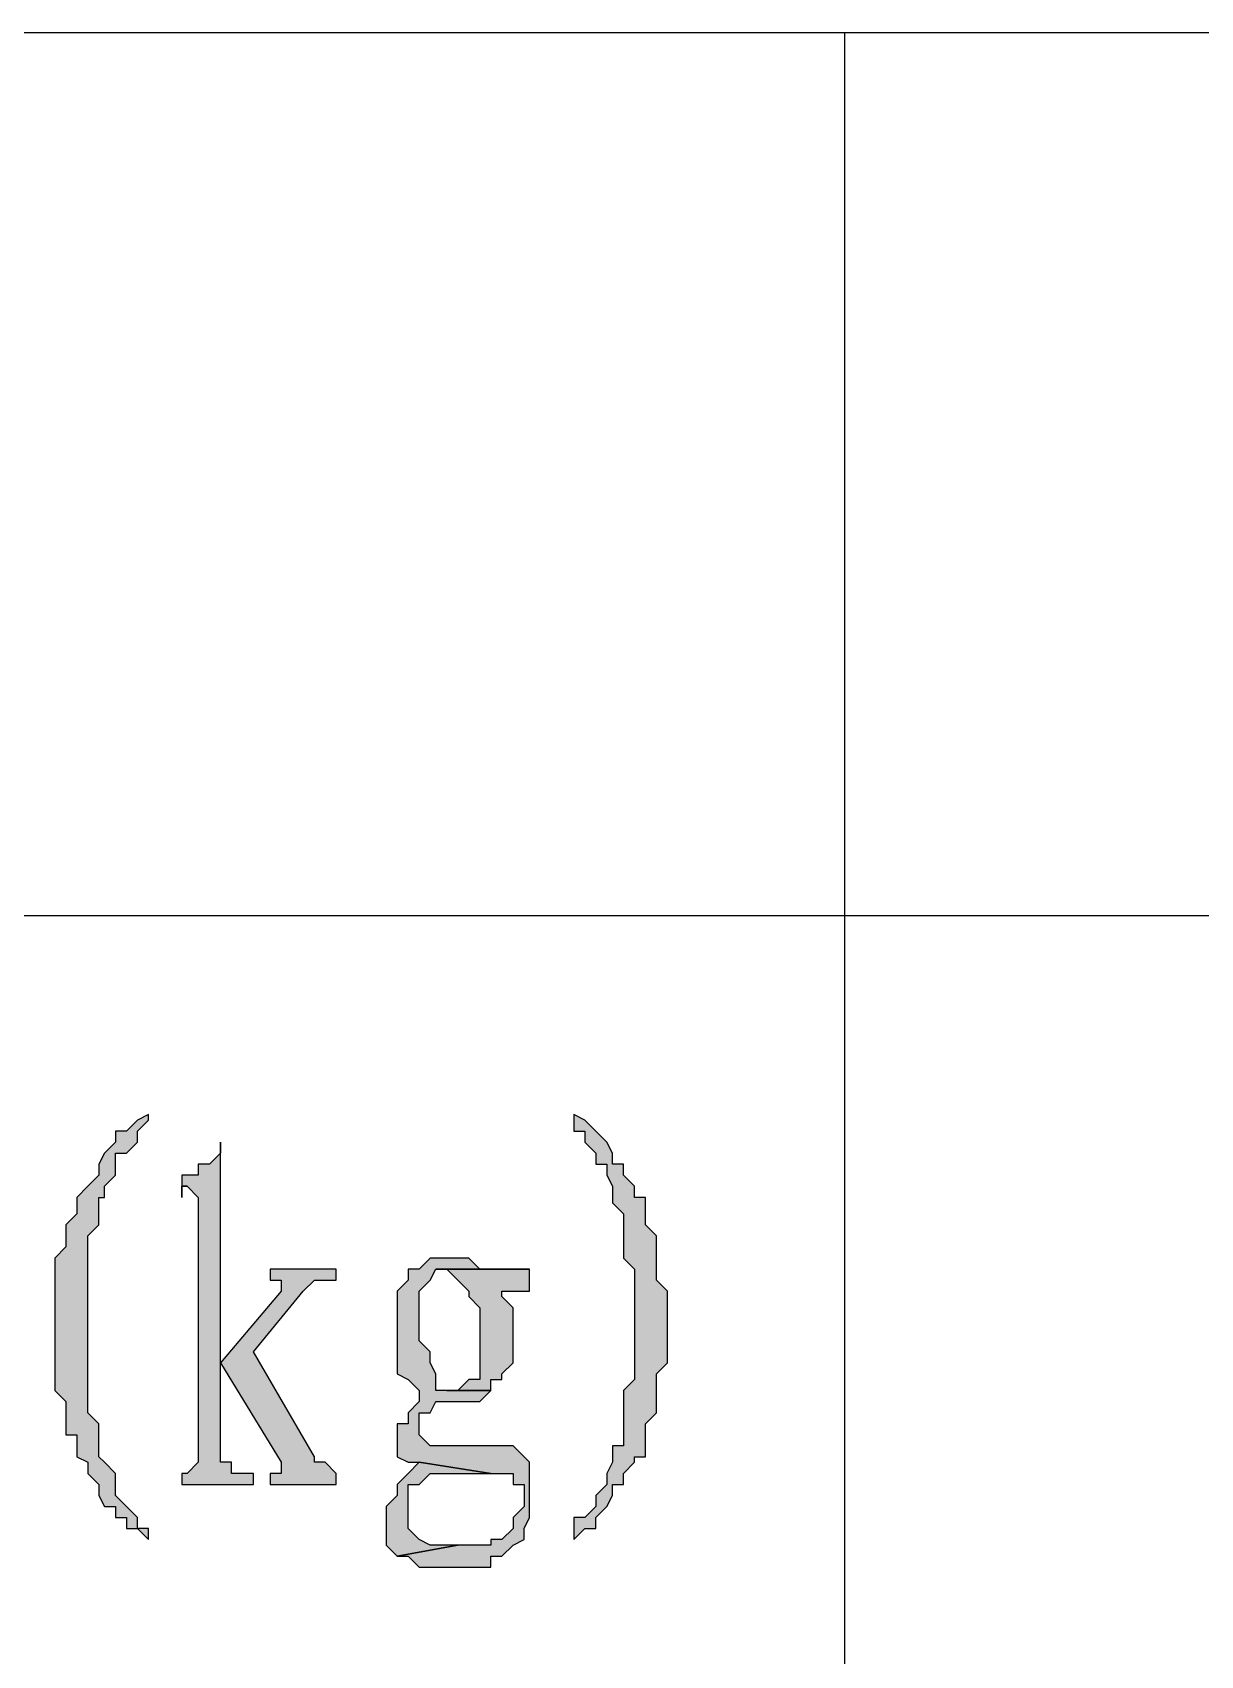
# Model space of a CAD drawing. Extents: x 457 to 4918, y -67 to 391.
# Drawn here: x 3539.31 to 3548.87, y 86.65 to 99.94 of the extents above; entities that cross this region are included whole.
import ezdxf

# ---------------------------------------------------------------- set-up
doc = ezdxf.new("R2010")
doc.units = 0
doc.header["$LTSCALE"] = 40
doc.header["$MEASUREMENT"] = 0
doc.layers.add('at_Entity', color=7, linetype='CONTINUOUS')
doc.layers.add('at_Solid', color=7, linetype='CONTINUOUS')

msp = doc.modelspace()

# ---------------------------------------------------------------- hatches: boundary and pattern name
at = {"layer": 'at_Solid'}
for points in [[(3540.26, 91.084), (3540.17, 91.039), (3540.08, 90.949), (3539.989, 90.949), (3539.989, 90.858), (3539.899, 90.768), (3539.854, 90.678), (3539.854, 90.587), (3539.763, 90.497), (3539.673, 90.406), (3539.673, 90.271), (3539.582, 90.18), (3539.582, 90), (3539.492, 89.909), (3539.492, 88.824), (3539.582, 88.734), (3539.582, 88.463), (3539.673, 88.463), (3539.673, 88.282), (3539.763, 88.237), (3539.763, 88.146), (3539.854, 88.056), (3539.854, 87.965), (3539.899, 87.875), (3539.989, 87.875), (3539.989, 87.785), (3540.08, 87.785), (3540.08, 87.694), (3540.17, 87.694), (3540.26, 87.604), (3540.26, 87.694), (3540.17, 87.694), (3540.17, 87.785), (3540.08, 87.875), (3539.989, 87.965), (3539.989, 88.146), (3539.899, 88.237), (3539.854, 88.282), (3539.854, 88.553), (3539.763, 88.643), (3539.763, 90.09), (3539.854, 90.18), (3539.854, 90.406), (3539.899, 90.406), (3539.899, 90.497), (3539.989, 90.587), (3539.989, 90.768), (3540.08, 90.768), (3540.17, 90.858), (3540.17, 90.949), (3540.26, 91.039)], [(3543.741, 91.084), (3543.741, 90.949), (3543.831, 90.949), (3543.831, 90.858), (3543.922, 90.768), (3543.922, 90.678), (3544.012, 90.678), (3544.012, 90.587), (3544.057, 90.497), (3544.057, 90.361), (3544.148, 90.271), (3544.148, 89.909), (3544.238, 89.819), (3544.238, 88.915), (3544.148, 88.824), (3544.148, 88.372), (3544.057, 88.372), (3544.057, 88.237), (3544.012, 88.146), (3544.012, 88.056), (3543.922, 87.965), (3543.922, 87.875), (3543.831, 87.785), (3543.741, 87.785), (3543.741, 87.694), (3543.741, 87.604), (3543.831, 87.694), (3543.922, 87.694), (3543.922, 87.785), (3544.012, 87.875), (3544.057, 87.965), (3544.057, 88.056), (3544.148, 88.056), (3544.148, 88.146), (3544.238, 88.237), (3544.238, 88.282), (3544.329, 88.282), (3544.329, 88.553), (3544.419, 88.643), (3544.419, 88.96), (3544.509, 89.05), (3544.509, 89.638), (3544.419, 89.728), (3544.419, 90.09), (3544.329, 90.18), (3544.329, 90.406), (3544.238, 90.406), (3544.238, 90.497), (3544.148, 90.587), (3544.148, 90.678), (3544.057, 90.678), (3544.057, 90.768), (3544.012, 90.858), (3543.922, 90.949), (3543.831, 91.039)], [(3540.848, 90.858), (3540.848, 90.768), (3540.758, 90.678), (3540.667, 90.678), (3540.667, 90.587), (3540.532, 90.587), (3540.532, 90.497), (3540.577, 90.497), (3540.667, 90.406), (3540.667, 88.237), (3540.577, 88.146), (3540.532, 88.146), (3540.532, 88.056), (3541.119, 88.056), (3541.119, 88.146), (3540.938, 88.146), (3540.938, 88.237), (3540.848, 88.237), (3540.848, 89.05)], [(3540.532, 90.497), (3540.532, 90.406), (3540.532, 90.497), (3540.577, 90.497)], [(3542.792, 89.909), (3542.566, 89.909), (3542.475, 89.819), (3542.385, 89.819), (3542.385, 89.728), (3542.295, 89.638), (3542.295, 88.96), (3542.385, 88.915), (3542.475, 88.824), (3542.475, 88.734), (3542.385, 88.643), (3542.385, 88.553), (3542.295, 88.553), (3542.295, 88.282), (3542.385, 88.237), (3542.475, 88.237), (3543.063, 88.146), (3543.244, 88.146), (3543.244, 88.056), (3543.334, 88.056), (3543.334, 87.965), (3543.334, 87.875), (3543.244, 87.785), (3543.244, 87.694), (3543.153, 87.604), (3543.063, 87.604), (3543.063, 87.559), (3542.792, 87.559), (3542.295, 87.468), (3542.385, 87.468), (3542.475, 87.378), (3543.063, 87.378), (3543.063, 87.468), (3543.153, 87.468), (3543.244, 87.559), (3543.334, 87.604), (3543.334, 87.694), (3543.379, 87.785), (3543.379, 88.237), (3543.334, 88.282), (3543.244, 88.372), (3542.566, 88.372), (3542.475, 88.463), (3542.475, 88.643), (3542.566, 88.643), (3542.611, 88.734), (3542.973, 88.734), (3543.063, 88.824), (3542.611, 88.824), (3542.611, 88.915), (3542.611, 88.96), (3542.566, 89.05), (3542.566, 89.141), (3542.475, 89.231), (3542.475, 89.638), (3542.566, 89.728), (3542.611, 89.819), (3543.379, 89.819), (3542.973, 89.819), (3542.882, 89.909)], [(3541.797, 89.819), (3541.255, 89.819), (3541.255, 89.728), (3541.345, 89.728), (3541.345, 89.638), (3540.848, 89.05), (3541.345, 88.237), (3541.345, 88.146), (3541.255, 88.146), (3541.255, 88.056), (3541.797, 88.056), (3541.797, 88.146), (3541.707, 88.237), (3541.617, 88.237), (3541.617, 88.282), (3541.119, 89.141), (3541.526, 89.638), (3541.617, 89.728), (3541.797, 89.728)], [(3543.379, 89.819), (3542.611, 89.819), (3542.701, 89.819), (3542.792, 89.728), (3542.882, 89.638), (3542.882, 89.593), (3542.973, 89.502), (3542.973, 88.915), (3542.882, 88.915), (3542.792, 88.824), (3542.701, 88.824), (3543.063, 88.824), (3543.063, 88.915), (3543.153, 88.915), (3543.153, 88.96), (3543.244, 89.05), (3543.244, 89.502), (3543.153, 89.593), (3543.153, 89.638), (3543.379, 89.638)], [(3542.475, 88.237), (3542.385, 88.146), (3542.295, 88.056), (3542.295, 87.965), (3542.204, 87.875), (3542.204, 87.559), (3542.295, 87.468), (3542.792, 87.559), (3542.566, 87.559), (3542.475, 87.604), (3542.385, 87.694), (3542.385, 88.056), (3542.475, 88.056), (3542.566, 88.146), (3543.063, 88.146)]]:
    msp.add_hatch(color=0, dxfattribs=at).paths.add_polyline_path(points)

# ---------------------------------------------------------------- linework, layer by layer
at = {"layer": 'at_Entity', "color": 0, "lineweight": 20}
for p, q in [((3540.17, 91.039), (3540.08, 90.949)), ((3540.26, 91.084), (3540.17, 91.039)), ((3540.17, 90.949), (3540.26, 91.039)), ((3540.26, 91.039), (3540.26, 91.084)), ((3543.741, 91.084), (3543.741, 90.949)), ((3543.831, 91.039), (3543.741, 91.084)), ((3543.922, 90.949), (3543.831, 91.039)), ((3540.08, 90.949), (3539.989, 90.949)), ((3539.989, 90.949), (3539.989, 90.858)), ((3540.17, 90.858), (3540.17, 90.949)), ((3543.741, 90.949), (3543.831, 90.949)), ((3543.831, 90.949), (3543.831, 90.858)), ((3544.012, 90.858), (3543.922, 90.949)), ((3539.899, 90.768), (3539.854, 90.678)), ((3539.989, 90.858), (3539.899, 90.768)), ((3539.989, 90.587), (3539.989, 90.768)), ((3539.989, 90.768), (3540.08, 90.768)), ((3540.08, 90.768), (3540.17, 90.858)), ((3540.848, 90.768), (3540.758, 90.678)), ((3540.848, 90.858), (3540.848, 90.768)), ((3540.848, 89.05), (3540.848, 90.858)), ((3543.831, 90.858), (3543.922, 90.768)), ((3543.922, 90.768), (3543.922, 90.678)), ((3544.057, 90.768), (3544.012, 90.858)), ((3544.057, 90.678), (3544.057, 90.768)), ((3539.854, 90.678), (3539.854, 90.587)), ((3540.758, 90.678), (3540.667, 90.678)), ((3540.667, 90.678), (3540.667, 90.587)), ((3543.922, 90.678), (3544.012, 90.678)), ((3544.012, 90.678), (3544.012, 90.587)), ((3544.148, 90.678), (3544.057, 90.678)), ((3544.148, 90.587), (3544.148, 90.678)), ((3539.854, 90.587), (3539.763, 90.497)), ((3539.899, 90.497), (3539.989, 90.587)), ((3540.667, 90.587), (3540.532, 90.587)), ((3540.532, 90.587), (3540.532, 90.497)), ((3544.012, 90.587), (3544.057, 90.497)), ((3544.238, 90.497), (3544.148, 90.587)), ((3539.763, 90.497), (3539.673, 90.406)), ((3539.673, 90.406), (3539.673, 90.271)), ((3539.854, 90.18), (3539.854, 90.406)), ((3539.854, 90.406), (3539.899, 90.406)), ((3539.899, 90.406), (3539.899, 90.497)), ((3540.532, 90.497), (3540.532, 90.406)), ((3540.532, 90.406), (3540.532, 90.497)), ((3540.532, 90.497), (3540.577, 90.497)), ((3540.577, 90.497), (3540.532, 90.497)), ((3540.532, 90.497), (3540.577, 90.497)), ((3540.577, 90.497), (3540.667, 90.406)), ((3540.667, 90.406), (3540.667, 88.237)), ((3544.057, 90.497), (3544.057, 90.361)), ((3544.238, 90.406), (3544.238, 90.497)), ((3544.329, 90.406), (3544.238, 90.406)), ((3544.329, 90.18), (3544.329, 90.406)), ((3539.673, 90.271), (3539.582, 90.18)), ((3544.057, 90.361), (3544.148, 90.271)), ((3544.148, 90.271), (3544.148, 89.909)), ((3539.582, 90.18), (3539.582, 90)), ((3539.763, 90.09), (3539.854, 90.18)), ((3544.419, 90.09), (3544.329, 90.18)), ((3539.582, 90), (3539.492, 89.909)), ((3539.763, 88.643), (3539.763, 90.09)), ((3544.419, 89.728), (3544.419, 90.09)), ((3539.492, 89.909), (3539.492, 88.824)), ((3542.566, 89.909), (3542.475, 89.819)), ((3542.792, 89.909), (3542.566, 89.909)), ((3542.882, 89.909), (3542.792, 89.909)), ((3542.973, 89.819), (3542.882, 89.909)), ((3544.148, 89.909), (3544.238, 89.819)), ((3541.797, 89.819), (3541.255, 89.819)), ((3541.255, 89.819), (3541.255, 89.728)), ((3541.255, 89.728), (3541.345, 89.728)), ((3541.345, 89.728), (3541.345, 89.638)), ((3541.526, 89.638), (3541.617, 89.728)), ((3541.617, 89.728), (3541.797, 89.728)), ((3541.797, 89.728), (3541.797, 89.819)), ((3542.385, 89.728), (3542.295, 89.638)), ((3542.475, 89.819), (3542.385, 89.819)), ((3542.385, 89.819), (3542.385, 89.728)), ((3542.475, 89.638), (3542.566, 89.728)), ((3542.566, 89.728), (3542.611, 89.819)), ((3543.379, 89.819), (3542.611, 89.819)), ((3542.611, 89.819), (3542.701, 89.819)), ((3542.611, 89.819), (3543.379, 89.819)), ((3542.701, 89.819), (3542.792, 89.728)), ((3542.792, 89.728), (3542.882, 89.638)), ((3543.379, 89.819), (3542.973, 89.819)), ((3543.379, 89.638), (3543.379, 89.819)), ((3544.238, 89.819), (3544.238, 88.915)), ((3544.509, 89.638), (3544.419, 89.728)), ((3541.345, 89.638), (3540.848, 89.05)), ((3541.119, 89.141), (3541.526, 89.638)), ((3542.295, 89.638), (3542.295, 88.96)), ((3542.475, 89.231), (3542.475, 89.638)), ((3542.882, 89.638), (3542.882, 89.593)), ((3542.882, 89.593), (3542.973, 89.502)), ((3543.153, 89.593), (3543.153, 89.638)), ((3543.153, 89.638), (3543.379, 89.638)), ((3543.244, 89.502), (3543.153, 89.593)), ((3544.509, 89.05), (3544.509, 89.638)), ((3542.973, 89.502), (3542.973, 88.915)), ((3543.244, 89.05), (3543.244, 89.502)), ((3542.566, 89.141), (3542.475, 89.231)), ((3540.848, 89.05), (3541.345, 88.237)), ((3540.848, 88.237), (3540.848, 89.05)), ((3541.617, 88.282), (3541.119, 89.141)), ((3542.566, 89.05), (3542.566, 89.141)), ((3542.611, 88.96), (3542.566, 89.05)), ((3543.153, 88.96), (3543.244, 89.05)), ((3544.419, 88.96), (3544.509, 89.05)), ((3542.295, 88.96), (3542.385, 88.915)), ((3542.385, 88.915), (3542.475, 88.824)), ((3542.611, 88.915), (3542.611, 88.96)), ((3542.611, 88.824), (3542.611, 88.915)), ((3542.882, 88.915), (3542.792, 88.824)), ((3542.973, 88.915), (3542.882, 88.915)), ((3543.063, 88.824), (3543.063, 88.915)), ((3543.063, 88.915), (3543.153, 88.915)), ((3543.153, 88.915), (3543.153, 88.96)), ((3544.238, 88.915), (3544.148, 88.824)), ((3544.419, 88.643), (3544.419, 88.96)), ((3539.492, 88.824), (3539.582, 88.734)), ((3542.475, 88.824), (3542.475, 88.734)), ((3543.063, 88.824), (3542.611, 88.824)), ((3542.792, 88.824), (3542.701, 88.824)), ((3542.701, 88.824), (3543.063, 88.824)), ((3542.973, 88.734), (3543.063, 88.824)), ((3544.148, 88.824), (3544.148, 88.372)), ((3539.582, 88.734), (3539.582, 88.463)), ((3539.854, 88.553), (3539.763, 88.643)), ((3542.475, 88.734), (3542.385, 88.643)), ((3542.385, 88.643), (3542.385, 88.553)), ((3542.475, 88.463), (3542.475, 88.643)), ((3542.475, 88.643), (3542.566, 88.643)), ((3542.566, 88.643), (3542.611, 88.734)), ((3542.973, 88.734), (3542.611, 88.734)), ((3542.611, 88.734), (3542.701, 88.734)), ((3542.611, 88.734), (3542.973, 88.734)), ((3542.701, 88.734), (3542.973, 88.734)), ((3544.329, 88.553), (3544.419, 88.643)), ((3539.854, 88.282), (3539.854, 88.553)), ((3542.385, 88.553), (3542.295, 88.553)), ((3542.295, 88.553), (3542.295, 88.282)), ((3544.329, 88.282), (3544.329, 88.553)), ((3539.582, 88.463), (3539.673, 88.463)), ((3539.673, 88.463), (3539.673, 88.282)), ((3542.566, 88.372), (3542.475, 88.463)), ((3539.673, 88.282), (3539.763, 88.237)), ((3539.899, 88.237), (3539.854, 88.282)), ((3541.617, 88.237), (3541.617, 88.282)), ((3542.295, 88.282), (3542.385, 88.237)), ((3543.244, 88.372), (3542.566, 88.372)), ((3543.334, 88.282), (3543.244, 88.372)), ((3543.379, 88.237), (3543.334, 88.282)), ((3544.148, 88.372), (3544.057, 88.372)), ((3544.057, 88.372), (3544.057, 88.237)), ((3544.238, 88.237), (3544.238, 88.282)), ((3544.238, 88.282), (3544.329, 88.282)), ((3539.763, 88.237), (3539.763, 88.146)), ((3539.763, 88.146), (3539.854, 88.056)), ((3539.989, 88.146), (3539.899, 88.237)), ((3539.989, 87.965), (3539.989, 88.146)), ((3540.577, 88.146), (3540.532, 88.146)), ((3540.532, 88.146), (3540.532, 88.056)), ((3540.667, 88.237), (3540.577, 88.146)), ((3540.938, 88.237), (3540.848, 88.237)), ((3540.938, 88.146), (3540.938, 88.237)), ((3541.119, 88.146), (3540.938, 88.146)), ((3541.119, 88.056), (3541.119, 88.146)), ((3541.345, 88.146), (3541.255, 88.146)), ((3541.255, 88.146), (3541.255, 88.056)), ((3541.345, 88.237), (3541.345, 88.146)), ((3541.707, 88.237), (3541.617, 88.237)), ((3541.797, 88.146), (3541.707, 88.237)), ((3541.797, 88.056), (3541.797, 88.146)), ((3542.385, 88.146), (3542.295, 88.056)), ((3542.475, 88.237), (3542.385, 88.146)), ((3542.385, 88.237), (3542.475, 88.237)), ((3543.063, 88.146), (3542.475, 88.237)), ((3542.475, 88.237), (3543.063, 88.146)), ((3542.475, 88.056), (3542.566, 88.146)), ((3542.566, 88.146), (3543.063, 88.146)), ((3543.063, 88.146), (3543.244, 88.146)), ((3543.244, 88.146), (3543.244, 88.056)), ((3543.379, 87.785), (3543.379, 88.237)), ((3544.057, 88.237), (3544.012, 88.146)), ((3544.012, 88.146), (3544.012, 88.056)), ((3544.148, 88.146), (3544.238, 88.237)), ((3544.148, 88.056), (3544.148, 88.146)), ((3539.854, 88.056), (3539.854, 87.965)), ((3540.532, 88.056), (3541.119, 88.056)), ((3541.255, 88.056), (3541.797, 88.056)), ((3542.295, 88.056), (3542.295, 87.965)), ((3542.385, 87.694), (3542.385, 88.056)), ((3542.385, 88.056), (3542.475, 88.056)), ((3543.244, 88.056), (3543.334, 88.056)), ((3543.334, 88.056), (3543.334, 87.965)), ((3544.012, 88.056), (3543.922, 87.965)), ((3544.057, 87.965), (3544.057, 88.056)), ((3544.057, 88.056), (3544.148, 88.056)), ((3539.854, 87.965), (3539.899, 87.875)), ((3539.899, 87.875), (3539.989, 87.875)), ((3540.08, 87.875), (3539.989, 87.965)), ((3539.989, 87.875), (3539.989, 87.785)), ((3540.17, 87.785), (3540.08, 87.875)), ((3542.295, 87.965), (3542.204, 87.875)), ((3542.204, 87.875), (3542.204, 87.559)), ((3543.334, 87.875), (3543.244, 87.785)), ((3543.334, 87.965), (3543.334, 87.875)), ((3543.922, 87.875), (3543.831, 87.785)), ((3543.922, 87.965), (3543.922, 87.875)), ((3543.922, 87.785), (3544.012, 87.875)), ((3544.012, 87.875), (3544.057, 87.965)), ((3539.989, 87.785), (3540.08, 87.785)), ((3540.08, 87.785), (3540.08, 87.694)), ((3540.17, 87.694), (3540.17, 87.785)), ((3543.244, 87.785), (3543.244, 87.694)), ((3543.334, 87.694), (3543.379, 87.785)), ((3543.831, 87.785), (3543.741, 87.785)), ((3543.741, 87.785), (3543.741, 87.694)), ((3543.922, 87.694), (3543.922, 87.785)), ((3540.08, 87.694), (3540.17, 87.694)), ((3540.17, 87.694), (3540.26, 87.604)), ((3540.26, 87.694), (3540.17, 87.694)), ((3540.26, 87.604), (3540.26, 87.694)), ((3542.475, 87.604), (3542.385, 87.694)), ((3542.566, 87.559), (3542.475, 87.604)), ((3543.153, 87.604), (3543.063, 87.604)), ((3543.063, 87.604), (3543.063, 87.559)), ((3543.244, 87.694), (3543.153, 87.604)), ((3543.244, 87.559), (3543.334, 87.604)), ((3543.334, 87.604), (3543.334, 87.694)), ((3543.741, 87.694), (3543.741, 87.604)), ((3543.741, 87.604), (3543.831, 87.694)), ((3543.831, 87.694), (3543.922, 87.694)), ((3542.204, 87.559), (3542.295, 87.468)), ((3542.295, 87.468), (3542.792, 87.559)), ((3542.792, 87.559), (3542.295, 87.468)), ((3542.295, 87.468), (3542.385, 87.468)), ((3542.385, 87.468), (3542.475, 87.378)), ((3542.792, 87.559), (3542.566, 87.559)), ((3543.063, 87.559), (3542.792, 87.559)), ((3543.063, 87.378), (3543.063, 87.468)), ((3543.063, 87.468), (3543.153, 87.468)), ((3543.153, 87.468), (3543.244, 87.559)), ((3542.475, 87.378), (3543.063, 87.378))]:
    msp.add_line(p, q, dxfattribs=at)
at = {"layer": 'at_Entity', "color": 0}
for points in [[(3487.194, 99.944), (3634.235, 99.944)], [(3545.956, 99.944), (3545.956, 73.365)], [(3634.235, 92.712), (3516.575, 92.712)], [(3540.26, 91.084), (3540.17, 91.039), (3540.08, 90.949), (3539.989, 90.949), (3539.989, 90.858), (3539.899, 90.768), (3539.854, 90.678), (3539.854, 90.587), (3539.763, 90.497), (3539.673, 90.406), (3539.673, 90.271), (3539.582, 90.18), (3539.582, 90), (3539.492, 89.909), (3539.492, 88.824), (3539.582, 88.734), (3539.582, 88.463), (3539.673, 88.463), (3539.673, 88.282), (3539.763, 88.237), (3539.763, 88.146), (3539.854, 88.056), (3539.854, 87.965), (3539.899, 87.875), (3539.989, 87.875), (3539.989, 87.785), (3540.08, 87.785), (3540.08, 87.694), (3540.17, 87.694), (3540.26, 87.604), (3540.26, 87.694), (3540.17, 87.694), (3540.17, 87.785), (3540.08, 87.875), (3539.989, 87.965), (3539.989, 88.146), (3539.899, 88.237), (3539.854, 88.282), (3539.854, 88.553), (3539.763, 88.643), (3539.763, 90.09), (3539.854, 90.18), (3539.854, 90.406), (3539.899, 90.406), (3539.899, 90.497), (3539.989, 90.587), (3539.989, 90.768), (3540.08, 90.768), (3540.17, 90.858), (3540.17, 90.949), (3540.26, 91.039), (3540.26, 91.084), (3540.26, 91.084)], [(3543.741, 91.084), (3543.741, 90.949), (3543.831, 90.949), (3543.831, 90.858), (3543.922, 90.768), (3543.922, 90.678), (3544.012, 90.678), (3544.012, 90.587), (3544.057, 90.497), (3544.057, 90.361), (3544.148, 90.271), (3544.148, 89.909), (3544.238, 89.819), (3544.238, 88.915), (3544.148, 88.824), (3544.148, 88.372), (3544.057, 88.372), (3544.057, 88.237), (3544.012, 88.146), (3544.012, 88.056), (3543.922, 87.965), (3543.922, 87.875), (3543.831, 87.785), (3543.741, 87.785), (3543.741, 87.694), (3543.741, 87.604), (3543.831, 87.694), (3543.922, 87.694), (3543.922, 87.785), (3544.012, 87.875), (3544.057, 87.965), (3544.057, 88.056), (3544.148, 88.056), (3544.148, 88.146), (3544.238, 88.237), (3544.238, 88.282), (3544.329, 88.282), (3544.329, 88.553), (3544.419, 88.643), (3544.419, 88.96), (3544.509, 89.05), (3544.509, 89.638), (3544.419, 89.728), (3544.419, 90.09), (3544.329, 90.18), (3544.329, 90.406), (3544.238, 90.406), (3544.238, 90.497), (3544.148, 90.587), (3544.148, 90.678), (3544.057, 90.678), (3544.057, 90.768), (3544.012, 90.858), (3543.922, 90.949), (3543.831, 91.039), (3543.741, 91.084), (3543.741, 91.084), (3543.741, 91.084)], [(3540.848, 90.858), (3540.848, 90.768), (3540.758, 90.678), (3540.667, 90.678), (3540.667, 90.587), (3540.532, 90.587), (3540.532, 90.497), (3540.577, 90.497), (3540.667, 90.406), (3540.667, 88.237), (3540.577, 88.146), (3540.532, 88.146), (3540.532, 88.056), (3541.119, 88.056), (3541.119, 88.146), (3540.938, 88.146), (3540.938, 88.237), (3540.848, 88.237), (3540.848, 89.05), (3540.848, 90.858), (3540.848, 90.858)], [(3540.532, 90.497), (3540.532, 90.406), (3540.532, 90.497), (3540.577, 90.497), (3540.532, 90.497), (3540.532, 90.497), (3540.532, 90.497)], [(3542.792, 89.909), (3542.566, 89.909), (3542.475, 89.819), (3542.385, 89.819), (3542.385, 89.728), (3542.295, 89.638), (3542.295, 88.96), (3542.385, 88.915), (3542.475, 88.824), (3542.475, 88.734), (3542.385, 88.643), (3542.385, 88.553), (3542.295, 88.553), (3542.295, 88.282), (3542.385, 88.237), (3542.475, 88.237), (3543.063, 88.146), (3543.244, 88.146), (3543.244, 88.056), (3543.334, 88.056), (3543.334, 87.965), (3543.334, 87.875), (3543.244, 87.785), (3543.244, 87.694), (3543.153, 87.604), (3543.063, 87.604), (3543.063, 87.559), (3542.792, 87.559), (3542.295, 87.468), (3542.385, 87.468), (3542.475, 87.378), (3543.063, 87.378), (3543.063, 87.468), (3543.153, 87.468), (3543.244, 87.559), (3543.334, 87.604), (3543.334, 87.694), (3543.379, 87.785), (3543.379, 88.237), (3543.334, 88.282), (3543.244, 88.372), (3542.566, 88.372), (3542.475, 88.463), (3542.475, 88.643), (3542.566, 88.643), (3542.611, 88.734), (3542.973, 88.734), (3543.063, 88.824), (3542.611, 88.824), (3542.611, 88.915), (3542.611, 88.96), (3542.566, 89.05), (3542.566, 89.141), (3542.475, 89.231), (3542.475, 89.638), (3542.566, 89.728), (3542.611, 89.819), (3543.379, 89.819), (3542.973, 89.819), (3542.882, 89.909), (3542.792, 89.909), (3542.792, 89.909)], [(3541.797, 89.819), (3541.255, 89.819), (3541.255, 89.728), (3541.345, 89.728), (3541.345, 89.638), (3540.848, 89.05), (3541.345, 88.237), (3541.345, 88.146), (3541.255, 88.146), (3541.255, 88.056), (3541.797, 88.056), (3541.797, 88.146), (3541.707, 88.237), (3541.617, 88.237), (3541.617, 88.282), (3541.119, 89.141), (3541.526, 89.638), (3541.617, 89.728), (3541.797, 89.728), (3541.797, 89.819), (3541.797, 89.819), (3541.797, 89.819)], [(3543.379, 89.819), (3542.611, 89.819), (3542.701, 89.819), (3542.792, 89.728), (3542.882, 89.638), (3542.882, 89.593), (3542.973, 89.502), (3542.973, 88.915), (3542.882, 88.915), (3542.792, 88.824), (3542.701, 88.824), (3543.063, 88.824), (3543.063, 88.915), (3543.153, 88.915), (3543.153, 88.96), (3543.244, 89.05), (3543.244, 89.502), (3543.153, 89.593), (3543.153, 89.638), (3543.379, 89.638), (3543.379, 89.819), (3543.379, 89.819)], [(3542.475, 88.237), (3542.385, 88.146), (3542.295, 88.056), (3542.295, 87.965), (3542.204, 87.875), (3542.204, 87.559), (3542.295, 87.468), (3542.792, 87.559), (3542.566, 87.559), (3542.475, 87.604), (3542.385, 87.694), (3542.385, 88.056), (3542.475, 88.056), (3542.566, 88.146), (3543.063, 88.146), (3542.475, 88.237), (3542.475, 88.237), (3542.475, 88.237)]]:
    msp.add_lwpolyline(points, dxfattribs=at)

doc.saveas('drawing.dxf')
